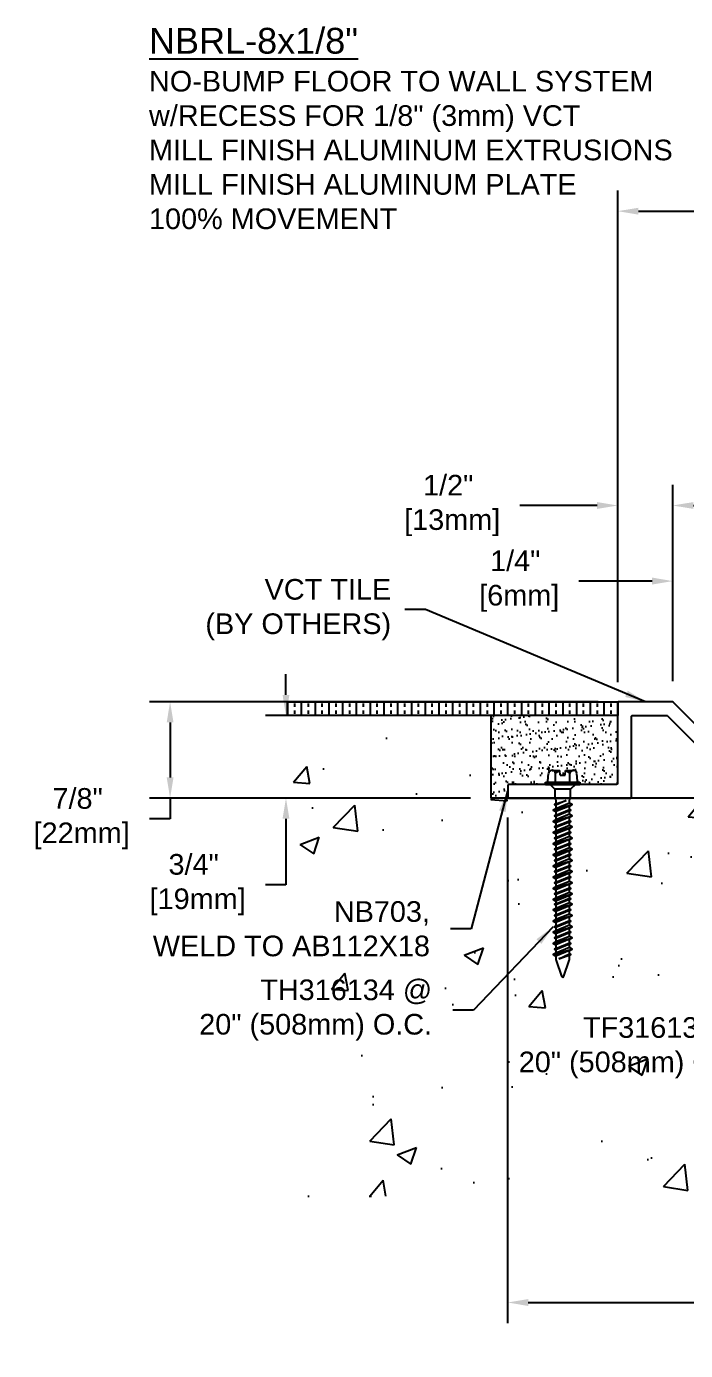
# Model space of a CAD drawing. Header units: inches. Extents: x -3.1 to 46.4, y -1.4 to 10.6.
# Drawn here: x -3.12 to 2.87, y -1.4 to 10.63 of the extents above; entities that cross this region are included whole.
import ezdxf

# ---------------------------------------------------------------- set-up
doc = ezdxf.new("R2010")
doc.units = ezdxf.units.IN
doc.header["$MEASUREMENT"] = 0
for name, color, linetype in [('Anchors', 4, 'Continuous'), ('Conditions', 1, 'Continuous'), ('Dimensions', 3, 'Continuous'), ('Metals', 7, 'Continuous'), ('Text', 2, 'Continuous')]:
    doc.layers.add(name, color=color, linetype=linetype)
doc.styles.add('ARIAL', font='arial.ttf')
doc.dimstyles.new('Arial', dxfattribs={"dimtxt": 0.1875, "dimasz": 0.1875, "dimexe": 0.1875, "dimexo": 0.1875, "dimgap": 0.1875, "dimtad": 0, "dimtih": 1, "dimtoh": 1, "dimdec": 4, "dimzin": 0, "dimdsep": 46, "dimlunit": 4, "dimtxsty": 'ARIAL', "dimcen": 0.1875, "dimadec": 0, "dimazin": 0, "dimtfac": 1, "dimtdec": 4, "dimtofl": 0, "dimtmove": 0, "dimatfit": 3, "dimfxl": 0, "dimfrac": 2, "dimtolj": 1, "dimtzin": 0, "dimarcsym": 0})

# ---------------------------------------------------------------- blocks, each defined once
blk = doc.blocks.new('*D11')
at = {"layer": 'Defpoints', "color": 0}
for p in [(2.754, 6.276), (2.254, 4.482), (2.754, 4.492)]:
    blk.add_point(p, dxfattribs=at)
at = {"layer": 'Dimensions', "color": 0, "lineweight": -2}
for p, q in [((2.254, 4.67), (2.254, 6.464)), ((2.754, 4.68), (2.754, 6.464)), ((2.067, 6.276), (1.366, 6.276)), ((2.942, 6.276), (3.129, 6.276))]:
    blk.add_line(p, q, dxfattribs=at)
at = {"layer": 'Dimensions', "color": 0}
for points in [[(2.067, 6.307), (2.067, 6.245), (2.254, 6.276)], [(2.942, 6.307), (2.942, 6.245), (2.754, 6.276)]]:
    blk.add_solid(points, dxfattribs=at)
at = {"layer": 'Dimensions', "color": 0, "insert": (0.714, 6.276), "char_height": 0.1875, "attachment_point": 5, "style": 'ARIAL'}
blk.add_mtext('\\A1;1/2"\\P [13mm]', dxfattribs=at)
blk = doc.blocks.new('*D14')
at = {"layer": 'Defpoints', "color": 0}
for p in [(15.854, 8.95), (2.254, 4.482), (15.854, 4.477)]:
    blk.add_point(p, dxfattribs=at)
at = {"layer": 'Dimensions', "color": 0, "lineweight": -2}
for p, q in [((2.254, 4.67), (2.254, 9.137)), ((15.854, 4.665), (15.854, 9.137)), ((2.442, 8.95), (8.329, 8.95)), ((15.666, 8.95), (9.779, 8.95))]:
    blk.add_line(p, q, dxfattribs=at)
at = {"layer": 'Dimensions', "color": 0}
for points in [[(2.442, 8.981), (2.442, 8.919), (2.254, 8.95)], [(15.666, 8.981), (15.666, 8.919), (15.854, 8.95)]]:
    blk.add_solid(points, dxfattribs=at)
at = {"layer": 'Dimensions', "color": 0, "insert": (9.054, 8.95), "char_height": 0.1875, "attachment_point": 5, "style": 'ARIAL'}
blk.add_mtext('\\A1;1\'-1 5/8"\\P [345mm]', dxfattribs=at)
blk = doc.blocks.new('TH316134')
for p, q in [((-0.097, 0.127), (-0.027, 0.127)), ((-0.023, 0.083), (-0.027, 0.127)), ((0.023, 0.083), (0.027, 0.127)), ((0.027, 0.127), (0.097, 0.127)), ((-0.157, 0.019), (0.157, 0.019)), ((-0.157, 0), (-0.157, 0.019)), ((-0.157, 0), (0.157, 0)), ((-0.135, 0.029), (-0.129, 0.1)), ((-0.115, 0), (-0.07, -0.045)), ((-0.065, 0.019), (-0.065, 0.1)), ((-0.023, 0.083), (0.023, 0.083)), ((0.064, 0.019), (0.064, 0.1)), ((0.115, 0), (0.07, -0.045)), ((0.135, 0.029), (0.129, 0.1)), ((0.157, 0.019), (0.157, 0)), ((-0.086, -0.234), (0.086, -0.184)), ((-0.074, -0.184), (0.032, -0.147)), ((-0.074, -0.285), (0.074, -0.234)), ((0.032, -0.147), (-0.062, -0.19)), ((-0.062, -0.177), (0.032, -0.147)), ((0.062, -0.171), (-0.062, -0.221)), ((0.062, -0.197), (-0.062, -0.247)), ((-0.062, -0.279), (0.062, -0.228)), ((0.062, -0.241), (-0.062, -0.291)), ((-0.086, -0.336), (0.086, -0.285)), ((-0.074, -0.387), (0.074, -0.336)), ((0.062, -0.272), (-0.062, -0.323)), ((0.062, -0.298), (-0.062, -0.349)), ((-0.062, -0.381), (0.062, -0.33)), ((0.062, -0.342), (-0.062, -0.393)), ((-0.086, -0.437), (0.086, -0.387)), ((-0.074, -0.488), (0.074, -0.437)), ((0.062, -0.374), (-0.062, -0.425)), ((0.062, -0.4), (-0.062, -0.45)), ((-0.062, -0.482), (0.062, -0.431)), ((0.062, -0.444), (-0.062, -0.494)), ((0.062, -0.475), (-0.062, -0.526)), ((-0.086, -0.539), (0.086, -0.488)), ((-0.086, -0.641), (0.086, -0.59)), ((-0.074, -0.59), (0.074, -0.539)), ((0.062, -0.501), (-0.062, -0.552)), ((-0.062, -0.584), (0.062, -0.533)), ((0.062, -0.545), (-0.062, -0.596)), ((0.062, -0.577), (-0.062, -0.628)), ((-0.086, -0.742), (0.086, -0.691)), ((-0.074, -0.691), (0.074, -0.641)), ((0.062, -0.603), (-0.062, -0.654)), ((-0.062, -0.685), (0.062, -0.634)), ((0.062, -0.647), (-0.062, -0.698)), ((0.062, -0.678), (-0.062, -0.729)), ((0.062, -0.704), (-0.062, -0.755)), ((-0.086, -0.844), (0.086, -0.793)), ((-0.074, -0.793), (0.074, -0.742)), ((-0.062, -0.787), (0.062, -0.736)), ((0.062, -0.748), (-0.062, -0.799)), ((0.062, -0.78), (-0.062, -0.831)), ((0.062, -0.806), (-0.062, -0.857)), ((-0.062, -0.888), (0.062, -0.838)), ((-0.086, -0.945), (0.086, -0.895)), ((-0.074, -0.895), (0.074, -0.844)), ((-0.074, -0.996), (0.074, -0.945)), ((0.062, -0.85), (-0.062, -0.901)), ((0.062, -0.882), (-0.062, -0.932)), ((0.062, -0.907), (-0.062, -0.958)), ((-0.062, -0.99), (0.062, -0.939)), ((0.062, -0.951), (-0.062, -1.002)), ((-0.086, -1.047), (0.086, -0.996)), ((-0.074, -1.09), (0.074, -1.039)), ((0.062, -0.983), (-0.062, -1.034)), ((0.062, -1.009), (-0.062, -1.06)), ((-0.062, -1.084), (0.062, -1.033)), ((0.062, -1.045), (-0.062, -1.096)), ((0.062, -1.077), (-0.062, -1.128)), ((-0.086, -1.141), (0.086, -1.09)), ((-0.086, -1.242), (0.086, -1.191)), ((-0.074, -1.191), (0.074, -1.141)), ((0.062, -1.103), (-0.062, -1.154)), ((-0.062, -1.185), (0.062, -1.134)), ((0.062, -1.147), (-0.062, -1.198)), ((0.062, -1.178), (-0.062, -1.229)), ((-0.086, -1.344), (0.086, -1.293)), ((-0.074, -1.293), (0.074, -1.242)), ((0.062, -1.204), (-0.062, -1.255)), ((-0.062, -1.287), (0.062, -1.236)), ((0.062, -1.248), (-0.062, -1.299)), ((0.062, -1.28), (-0.062, -1.331)), ((0.062, -1.306), (-0.062, -1.357)), ((-0.086, -1.445), (0.086, -1.395)), ((-0.074, -1.395), (0.074, -1.344)), ((-0.062, -1.388), (0.062, -1.338)), ((0.062, -1.35), (-0.062, -1.401)), ((0.062, -1.382), (-0.062, -1.432)), ((0.062, -1.407), (-0.062, -1.458)), ((-0.062, -1.49), (0.062, -1.439)), ((-0.086, -1.547), (0.086, -1.496)), ((-0.074, -1.496), (0.074, -1.445)), ((0.062, -1.451), (-0.062, -1.502)), ((0.062, -1.483), (-0.062, -1.534)), ((0.062, -1.509), (-0.062, -1.56)), ((-0.034, -1.584), (0.062, -1.541)), ((-0.034, -1.584), (0.074, -1.547)), ((0.062, -1.553), (-0.034, -1.584))]:
    blk.add_line(p, q)
blk.add_lwpolyline([(0.07, -0.045), (-0.07, -0.045), (-0.07, -0.112, 0.052126), (-0.069, -0.122), (-0.063, -0.148, -0.052126), (-0.062, -0.157), (-0.062, -0.177), (-0.074, -0.184), (-0.062, -0.19), (-0.062, -0.221), (-0.086, -0.234), (-0.062, -0.247), (-0.062, -0.279), (-0.074, -0.285), (-0.062, -0.291), (-0.062, -0.323), (-0.086, -0.336), (-0.062, -0.349), (-0.062, -0.381), (-0.074, -0.387), (-0.062, -0.393), (-0.062, -0.425), (-0.086, -0.437), (-0.062, -0.45), (-0.062, -0.482), (-0.074, -0.488), (-0.062, -0.494), (-0.062, -0.526), (-0.086, -0.539), (-0.062, -0.552), (-0.062, -0.584), (-0.074, -0.59), (-0.062, -0.596), (-0.062, -0.628), (-0.086, -0.641), (-0.062, -0.654), (-0.062, -0.685), (-0.074, -0.691), (-0.062, -0.698), (-0.062, -0.729), (-0.086, -0.742), (-0.062, -0.755), (-0.062, -0.787), (-0.074, -0.793), (-0.062, -0.799), (-0.062, -0.831), (-0.086, -0.844), (-0.062, -0.857), (-0.062, -0.888), (-0.074, -0.895), (-0.062, -0.901), (-0.062, -0.932), (-0.086, -0.945), (-0.062, -0.958), (-0.062, -0.99), (-0.074, -0.996), (-0.062, -1.002), (-0.062, -1.034), (-0.086, -1.047), (-0.062, -1.06), (-0.062, -1.084), (-0.074, -1.09), (-0.062, -1.096), (-0.062, -1.128), (-0.086, -1.141), (-0.062, -1.154), (-0.062, -1.185), (-0.074, -1.191), (-0.062, -1.198), (-0.062, -1.229), (-0.086, -1.242), (-0.062, -1.255), (-0.062, -1.287), (-0.074, -1.293), (-0.062, -1.299), (-0.062, -1.331), (-0.086, -1.344), (-0.062, -1.357), (-0.062, -1.388), (-0.074, -1.395), (-0.062, -1.401), (-0.062, -1.432), (-0.086, -1.445), (-0.062, -1.458), (-0.062, -1.49), (-0.074, -1.496), (-0.062, -1.502), (-0.062, -1.534), (-0.086, -1.547), (-0.062, -1.56), (-0.062, -1.586, 0.084437), (-0.06, -1.601), (-0.01, -1.744, 0.648167), (0.01, -1.744), (0.06, -1.601, 0.084437), (0.062, -1.586), (0.062, -1.553), (0.074, -1.547), (0.062, -1.541), (0.062, -1.509), (0.086, -1.496), (0.062, -1.483), (0.062, -1.451), (0.074, -1.445), (0.062, -1.439), (0.062, -1.407), (0.086, -1.395), (0.062, -1.382), (0.062, -1.35), (0.074, -1.344), (0.062, -1.338), (0.062, -1.306), (0.086, -1.293), (0.062, -1.28), (0.062, -1.248), (0.074, -1.242), (0.062, -1.236), (0.062, -1.204), (0.086, -1.191), (0.062, -1.178), (0.062, -1.147), (0.074, -1.141), (0.062, -1.134), (0.062, -1.103), (0.086, -1.09), (0.062, -1.077), (0.062, -1.045), (0.074, -1.039), (0.062, -1.033), (0.062, -1.009), (0.086, -0.996), (0.062, -0.983), (0.062, -0.951), (0.074, -0.945), (0.062, -0.939), (0.062, -0.907), (0.086, -0.895), (0.062, -0.882), (0.062, -0.85), (0.074, -0.844), (0.062, -0.838), (0.062, -0.806), (0.086, -0.793), (0.062, -0.78), (0.062, -0.748), (0.074, -0.742), (0.062, -0.736), (0.062, -0.704), (0.086, -0.691), (0.062, -0.678), (0.062, -0.647), (0.074, -0.641), (0.062, -0.634), (0.062, -0.603), (0.086, -0.59), (0.062, -0.577), (0.062, -0.545), (0.074, -0.539), (0.062, -0.533), (0.062, -0.501), (0.086, -0.488), (0.062, -0.475), (0.062, -0.444), (0.074, -0.437), (0.062, -0.431), (0.062, -0.4), (0.086, -0.387), (0.062, -0.374), (0.062, -0.342), (0.074, -0.336), (0.062, -0.33), (0.062, -0.298), (0.086, -0.285), (0.062, -0.272), (0.062, -0.241), (0.074, -0.234), (0.062, -0.228), (0.062, -0.197), (0.086, -0.184), (0.062, -0.171), (0.062, -0.157, -0.052126), (0.063, -0.148), (0.069, -0.122, 0.052126), (0.07, -0.112)], format="xyb", close=True)
for centre, radius, start, end in [((-0.097, 0.095), 0.0327, 9.285, 170.715), ((0, 0.038), 0.0896, 107.4215, 136.0407), ((0, 0.038), 0.0896, 43.9593, 72.5785), ((0.097, 0.095), 0.0327, 9.285, 170.715), ((-0.146, 0.03), 0.0112, 270, 355), ((0.146, 0.03), 0.0112, 185, 270)]:
    blk.add_arc(centre, radius, start, end)
blk = doc.blocks.new('NB703')
at = {"linetype": 'Continuous', "flags": 128}
blk.add_lwpolyline([(-0.552, 0), (0.553, 0, 0.414214), (0.563, 0.01), (0.563, 0.74, -0.414214), (0.573, 0.75), (0.882, 0.75, -0.198912), (0.889, 0.747), (1.555, 0.08, -0.065543), (1.557, 0.078), (1.599, 0.005, 0.267949), (1.608, 0), (2.686, 0, 0.198912), (2.693, 0.003), (2.78, 0.09), (2.78, 0.115, 0.414214), (2.77, 0.125), (1.68, 0.125, -0.267949), (1.671, 0.13), (1.657, 0.155, 0.065543), (1.655, 0.157), (0.94, 0.872, 0.198912), (0.933, 0.875), (0.447, 0.875, 0.414214), (0.437, 0.865), (0.437, 0.135, -0.414214), (0.428, 0.125), (-0.552, 0.125, 0.414214), (-0.562, 0.115), (-0.562, 0.01, 0.414214)], format="xyb", close=True, dxfattribs=at)
blk = doc.blocks.new('*D15')
at = {"layer": 'Defpoints', "color": 0}
for p in [(3, 5.589), (2.754, 4.492), (3, 4.477)]:
    blk.add_point(p, dxfattribs=at)
at = {"layer": 'Dimensions', "color": 0, "lineweight": -2}
for p, q in [((2.754, 4.68), (2.754, 5.777)), ((3, 4.665), (3, 5.777)), ((2.567, 5.589), (1.902, 5.589)), ((3.188, 5.589), (3.375, 5.589))]:
    blk.add_line(p, q, dxfattribs=at)
at = {"layer": 'Dimensions', "color": 0}
for points in [[(2.567, 5.621), (2.567, 5.558), (2.754, 5.589)], [(3.188, 5.621), (3.188, 5.558), (3, 5.589)]]:
    blk.add_solid(points, dxfattribs=at)
at = {"layer": 'Dimensions', "color": 0, "insert": (1.323, 5.589), "char_height": 0.1875, "attachment_point": 5, "style": 'ARIAL'}
blk.add_mtext('\\A1;1/4"\\P [6mm]', dxfattribs=at)
blk = doc.blocks.new('*D16')
at = {"layer": 'Defpoints', "color": 0}
for p in [(1.254, 3.627), (7.854, 0), (7.854, -0.965)]:
    blk.add_point(p, dxfattribs=at)
at = {"layer": 'Dimensions', "color": 0, "lineweight": -2}
for p, q in [((1.254, 3.44), (1.254, -1.153)), ((7.854, -0.188), (7.854, -1.153)), ((1.442, -0.965), (3.829, -0.965)), ((7.666, -0.965), (5.279, -0.965))]:
    blk.add_line(p, q, dxfattribs=at)
at = {"layer": 'Dimensions', "color": 0}
for points in [[(1.442, -0.934), (1.442, -0.997), (1.254, -0.965)], [(7.666, -0.934), (7.666, -0.997), (7.854, -0.965)]]:
    blk.add_solid(points, dxfattribs=at)
at = {"layer": 'Dimensions', "color": 0, "insert": (4.554, -0.965), "char_height": 0.1875, "attachment_point": 5, "style": 'ARIAL'}
blk.add_mtext('\\A1;6 5/8"\\P [168mm]', dxfattribs=at)
blk = doc.blocks.new('*D28')
at = {"layer": 'Defpoints', "color": 0}
for p in [(-1.813, 4.492), (2.264, 4.492), (1.104, 3.617)]:
    blk.add_point(p, dxfattribs=at)
at = {"layer": 'Dimensions', "color": 0, "lineweight": -2}
for p, q in [((2.077, 4.492), (-2.001, 4.492)), ((-1.813, 4.305), (-1.813, 3.805)), ((0.917, 3.617), (-2.001, 3.617)), ((-1.813, 3.617), (-1.813, 3.43)), ((-1.813, 3.43), (-2.001, 3.43))]:
    blk.add_line(p, q, dxfattribs=at)
at = {"layer": 'Dimensions', "color": 0}
for points in [[(-1.844, 4.305), (-1.782, 4.305), (-1.813, 4.492)], [(-1.844, 3.805), (-1.782, 3.805), (-1.813, 3.617)]]:
    blk.add_solid(points, dxfattribs=at)
at = {"layer": 'Dimensions', "color": 0, "insert": (-2.653, 3.43), "char_height": 0.1875, "attachment_point": 5, "style": 'ARIAL'}
blk.add_mtext('\\A1;7/8"\\P [22mm]', dxfattribs=at)
blk = doc.blocks.new('*D29')
at = {"layer": 'Defpoints', "color": 0}
for p in [(1.104, 4.367), (-0.76, 3.617), (1.104, 3.617)]:
    blk.add_point(p, dxfattribs=at)
at = {"layer": 'Dimensions', "color": 0, "lineweight": -2}
for p, q in [((-0.76, 4.555), (-0.76, 4.742)), ((0.917, 4.367), (-0.947, 4.367)), ((0.917, 3.617), (-0.947, 3.617)), ((-0.76, 3.43), (-0.76, 2.831)), ((-0.76, 2.831), (-0.947, 2.831))]:
    blk.add_line(p, q, dxfattribs=at)
at = {"layer": 'Dimensions', "color": 0}
for points in [[(-0.791, 4.555), (-0.729, 4.555), (-0.76, 4.367)], [(-0.791, 3.43), (-0.729, 3.43), (-0.76, 3.617)]]:
    blk.add_solid(points, dxfattribs=at)
at = {"layer": 'Dimensions', "color": 0, "insert": (-1.599, 2.831), "char_height": 0.1875, "attachment_point": 5, "style": 'ARIAL'}
blk.add_mtext('\\A1;3/4"\\P [19mm]', dxfattribs=at)
blk = doc.blocks.new('*U31')
for p, q in [((-3, 0), (-3, 0.125)), ((-3, 0.125), (0, 0.125)), ((-3, 0.125), (-3, 0)), ((-3, 0.125), (-3, 0)), ((-2.875, 0.125), (-2.875, 0)), ((-2.75, 0.125), (-2.75, 0)), ((-2.625, 0.125), (-2.625, 0)), ((-2.5, 0.125), (-2.5, 0)), ((-2.375, 0.125), (-2.375, 0)), ((-2.25, 0.125), (-2.25, 0)), ((-2.125, 0.125), (-2.125, 0)), ((-2, 0.125), (-2, 0)), ((-1.875, 0.125), (-1.875, 0)), ((-1.75, 0.125), (-1.75, 0)), ((-1.625, 0.125), (-1.625, 0)), ((-1.5, 0.125), (-1.5, 0)), ((-1.375, 0.125), (-1.375, 0)), ((-1.25, 0.125), (-1.25, 0)), ((-1.125, 0.125), (-1.125, 0)), ((-1, 0.125), (-1, 0)), ((-0.875, 0.125), (-0.875, 0)), ((-0.75, 0.125), (-0.75, 0)), ((-0.625, 0.125), (-0.625, 0)), ((-0.5, 0.125), (-0.5, 0)), ((-0.375, 0.125), (-0.375, 0)), ((-0.25, 0.125), (-0.25, 0)), ((-0.125, 0.125), (-0.125, 0)), ((0, 0.125), (0, 0)), ((0, 0.125), (0, 0)), ((0, 0), (-3, 0)), ((-2.9375, 0.109375), (-2.9375, 0.078125)), ((-2.9375, 0.046875), (-2.9375, 0.015625)), ((-2.8125, 0.109375), (-2.8125, 0.078125)), ((-2.8125, 0.046875), (-2.8125, 0.015625)), ((-2.6875, 0.109375), (-2.6875, 0.078125)), ((-2.6875, 0.046875), (-2.6875, 0.015625)), ((-2.5625, 0.109375), (-2.5625, 0.078125)), ((-2.5625, 0.046875), (-2.5625, 0.015625)), ((-2.4375, 0.109375), (-2.4375, 0.078125)), ((-2.4375, 0.046875), (-2.4375, 0.015625)), ((-2.3125, 0.109375), (-2.3125, 0.078125)), ((-2.3125, 0.046875), (-2.3125, 0.015625)), ((-2.1875, 0.109375), (-2.1875, 0.078125)), ((-2.1875, 0.046875), (-2.1875, 0.015625)), ((-2.0625, 0.109375), (-2.0625, 0.078125)), ((-2.0625, 0.046875), (-2.0625, 0.015625)), ((-1.9375, 0.109375), (-1.9375, 0.078125)), ((-1.9375, 0.046875), (-1.9375, 0.015625)), ((-1.8125, 0.109375), (-1.8125, 0.078125)), ((-1.8125, 0.046875), (-1.8125, 0.015625)), ((-1.6875, 0.109375), (-1.6875, 0.078125)), ((-1.6875, 0.046875), (-1.6875, 0.015625)), ((-1.5625, 0.109375), (-1.5625, 0.078125)), ((-1.5625, 0.046875), (-1.5625, 0.015625)), ((-1.4375, 0.109375), (-1.4375, 0.078125)), ((-1.4375, 0.046875), (-1.4375, 0.015625)), ((-1.3125, 0.109375), (-1.3125, 0.078125)), ((-1.3125, 0.046875), (-1.3125, 0.015625)), ((-1.1875, 0.109375), (-1.1875, 0.078125)), ((-1.1875, 0.046875), (-1.1875, 0.015625)), ((-1.0625, 0.109375), (-1.0625, 0.078125)), ((-1.0625, 0.046875), (-1.0625, 0.015625)), ((-0.9375, 0.109375), (-0.9375, 0.078125)), ((-0.9375, 0.046875), (-0.9375, 0.015625)), ((-0.8125, 0.109375), (-0.8125, 0.078125)), ((-0.8125, 0.046875), (-0.8125, 0.015625)), ((-0.6875, 0.109375), (-0.6875, 0.078125)), ((-0.6875, 0.046875), (-0.6875, 0.015625)), ((-0.5625, 0.109375), (-0.5625, 0.078125)), ((-0.5625, 0.046875), (-0.5625, 0.015625)), ((-0.4375, 0.109375), (-0.4375, 0.078125)), ((-0.4375, 0.046875), (-0.4375, 0.015625)), ((-0.3125, 0.109375), (-0.3125, 0.078125)), ((-0.3125, 0.046875), (-0.3125, 0.015625)), ((-0.1875, 0.109375), (-0.1875, 0.078125)), ((-0.1875, 0.046875), (-0.1875, 0.015625)), ((-0.0625, 0.109375), (-0.0625, 0.078125)), ((-0.0625, 0.046875), (-0.0625, 0.015625))]:
    blk.add_line(p, q)

msp = doc.modelspace()

# ---------------------------------------------------------------- hatches: boundary and pattern name
at = {"layer": 'Conditions'}
h = msp.add_hatch(dxfattribs=at)
h.set_pattern_fill('AR-CONC', color=256, scale=0.25, style=0)
h.paths.add_polyline_path([(7.85386, 3.60733, 0.41421356), (7.84387, 3.61733), (7.10223, 3.61733), (7.08708, 3.60133), (7.08708, 3.52937), (7.08059, 3.49865, 0.121579), (7.08134, 3.47638), (7.07958, 3.47566), (7.10358, 3.46273), (7.07958, 3.44981), (7.07958, 3.41812), (7.09103, 3.41195), (7.07958, 3.40579), (7.07958, 3.3741), (7.10358, 3.36117), (7.07958, 3.34825), (7.07958, 3.31655), (7.09103, 3.31039), (7.07958, 3.30423), (7.07958, 3.27253), (7.10358, 3.25961), (7.07958, 3.24669), (7.07958, 3.21499), (7.09103, 3.20883), (7.07958, 3.20267), (7.07958, 3.17097), (7.10358, 3.15805), (7.07958, 3.14512), (7.07958, 3.11343), (7.09103, 3.10727), (7.07958, 3.1011), (7.07958, 3.06941), (7.10358, 3.05648), (7.07958, 3.04356), (7.07958, 3.01187), (7.09103, 3.0057), (7.07958, 2.99954), (7.07958, 2.96785), (7.10358, 2.95492), (7.07958, 2.942), (7.07958, 2.9103), (7.09103, 2.90414), (7.07958, 2.89798), (7.07958, 2.86628), (7.10358, 2.85336), (7.07958, 2.84044), (7.07958, 2.80874), (7.09103, 2.80258), (7.07958, 2.79642), (7.07958, 2.76472), (7.10358, 2.7518), (7.07958, 2.73887), (7.07958, 2.70718), (7.09103, 2.70102), (7.07958, 2.69485), (7.07958, 2.66316), (7.10358, 2.65023), (7.07958, 2.63731), (7.07958, 2.5993), (7.09103, 2.59314), (7.07958, 2.58697), (7.07958, 2.55528), (7.10358, 2.54235), (7.07958, 2.52943), (7.07958, 2.48917), (7.09103, 2.48301), (7.07958, 2.47684), (7.07958, 2.44515), (7.10358, 2.43223), (7.07958, 2.4193), (7.07958, 2.38354), (7.09103, 2.37738), (7.07958, 2.37121), (7.07958, 2.33952), (7.10358, 2.32659), (7.07958, 2.31367), (7.07958, 2.28128), (7.09103, 2.27511), (7.07958, 2.26895), (7.07958, 2.23726), (7.10358, 2.22433), (7.07958, 2.21141), (7.07958, 2.17902), (7.09103, 2.17285), (7.07958, 2.16669), (7.07958, 2.135), (7.10358, 2.12207), (7.07958, 2.10915), (7.07958, 2.07745), (7.09103, 2.07129), (7.07958, 2.06513), (7.07958, 2.06161, -0.08443704), (7.07697, 2.04624), (7.02756, 1.90519, -0.70927499), (7.00769, 1.90352), (6.95365, 2.05778), (6.95509, 2.05837), (6.93108, 2.07129), (6.95519, 2.08427), (6.95519, 2.11586), (6.94364, 2.12207), (6.95519, 2.12829), (6.95518, 2.16058), (6.93108, 2.17355), (6.95518, 2.18653), (6.95518, 2.21812), (6.94364, 2.22433), (6.95518, 2.23054), (6.95518, 2.26284), (6.93108, 2.27581), (6.95517, 2.28879), (6.95517, 2.32039), (6.94364, 2.32659), (6.95517, 2.3328), (6.95517, 2.36848), (6.93108, 2.38145), (6.95517, 2.39441), (6.95516, 2.42603), (6.94364, 2.43223), (6.95516, 2.43843), (6.95516, 2.47861), (6.93108, 2.49157), (6.95516, 2.50454), (6.95516, 2.53616), (6.94364, 2.54235), (6.95515, 2.54855), (6.95515, 2.5865), (6.93108, 2.59945), (6.95515, 2.61241), (6.95515, 2.64404), (6.94364, 2.65023), (6.95515, 2.65643), (6.95514, 2.68806), (6.93108, 2.70102), (6.95514, 2.71397), (6.95514, 2.74561), (6.94364, 2.7518), (6.95514, 2.75799), (6.95514, 2.78963), (6.93108, 2.80258), (6.95513, 2.81553), (6.95513, 2.84718), (6.94364, 2.85336), (6.95513, 2.85954), (6.95513, 2.8912), (6.93108, 2.90414), (6.95513, 2.91709), (6.95512, 2.94874), (6.94364, 2.95492), (6.95512, 2.9611), (6.95512, 2.99276), (6.93108, 3.0057), (6.95512, 3.01865), (6.95512, 3.05031), (6.94364, 3.05648), (6.95511, 3.06266), (6.95511, 3.09433), (6.93108, 3.10727), (6.95511, 3.1202), (6.95511, 3.15188), (6.94364, 3.15805), (6.95511, 3.16422), (6.9551, 3.1959), (6.93108, 3.20883), (6.9551, 3.22176), (6.9551, 3.25344), (6.94364, 3.25961), (6.9551, 3.26578), (6.9551, 3.29746), (6.93108, 3.31039), (6.95509, 3.32332), (6.95509, 3.35501), (6.94364, 3.36117), (6.95509, 3.36734), (6.95509, 3.39903), (6.93108, 3.41195), (6.95509, 3.42488), (6.95508, 3.45657), (6.94364, 3.46273), (6.95508, 3.4689), (6.95508, 3.48904, 0.05208779), (6.95408, 3.49865), (6.94758, 3.52937), (6.94758, 3.60133), (6.93244, 3.61733), (4.1266, 3.61733), (4.11145, 3.60133), (4.11145, 3.52937), (4.10496, 3.49865, 0.121579), (4.10571, 3.47638), (4.10395, 3.47566), (4.12795, 3.46273), (4.10395, 3.44981), (4.10395, 3.41812), (4.1154, 3.41195), (4.10395, 3.40579), (4.10395, 3.3741), (4.12795, 3.36117), (4.10395, 3.34825), (4.10395, 3.31655), (4.1154, 3.31039), (4.10395, 3.30423), (4.10395, 3.27253), (4.12795, 3.25961), (4.10395, 3.24669), (4.10395, 3.21499), (4.1154, 3.20883), (4.10395, 3.20267), (4.10395, 3.17097), (4.12795, 3.15805), (4.10395, 3.14512), (4.10395, 3.11343), (4.1154, 3.10727), (4.10395, 3.1011), (4.10395, 3.06941), (4.12795, 3.05648), (4.10395, 3.04356), (4.10395, 3.01187), (4.1154, 3.0057), (4.10395, 2.99954), (4.10395, 2.96785), (4.12795, 2.95492), (4.10395, 2.942), (4.10395, 2.9103), (4.1154, 2.90414), (4.10395, 2.89798), (4.10395, 2.86628), (4.12795, 2.85336), (4.10395, 2.84044), (4.10395, 2.80874), (4.1154, 2.80258), (4.10395, 2.79642), (4.10395, 2.76472), (4.12795, 2.7518), (4.10395, 2.73887), (4.10395, 2.70718), (4.1154, 2.70102), (4.10395, 2.69485), (4.10395, 2.66316), (4.12795, 2.65023), (4.10395, 2.63731), (4.10395, 2.5993), (4.1154, 2.59314), (4.10395, 2.58697), (4.10395, 2.55528), (4.12795, 2.54235), (4.10395, 2.52943), (4.10395, 2.48917), (4.1154, 2.48301), (4.10395, 2.47684), (4.10395, 2.44515), (4.12795, 2.43223), (4.10395, 2.4193), (4.10395, 2.38354), (4.1154, 2.37738), (4.10395, 2.37121), (4.10395, 2.33952), (4.12795, 2.32659), (4.10395, 2.31367), (4.10395, 2.28128), (4.1154, 2.27511), (4.10395, 2.26895), (4.10395, 2.23726), (4.12795, 2.22433), (4.10395, 2.21141), (4.10395, 2.17902), (4.1154, 2.17285), (4.10395, 2.16669), (4.10395, 2.135), (4.12795, 2.12207), (4.10395, 2.10915), (4.10395, 2.07745), (4.1154, 2.07129), (4.10395, 2.06513), (4.10395, 2.06161, -0.08443704), (4.10134, 2.04624), (4.05193, 1.90519, -0.70927499), (4.03206, 1.90352), (3.97803, 2.05778), (3.97946, 2.05837), (3.95545, 2.07129), (3.97956, 2.08427), (3.97956, 2.11586), (3.96801, 2.12207), (3.97956, 2.12829), (3.97956, 2.16058), (3.95545, 2.17355), (3.97956, 2.18653), (3.97955, 2.21812), (3.96801, 2.22433), (3.97955, 2.23054), (3.97955, 2.26284), (3.95545, 2.27581), (3.97955, 2.28879), (3.97954, 2.32039), (3.96801, 2.32659), (3.97954, 2.3328), (3.97954, 2.36848), (3.95545, 2.38145), (3.97954, 2.39441), (3.97954, 2.42603), (3.96801, 2.43223), (3.97954, 2.43843), (3.97953, 2.47861), (3.95545, 2.49157), (3.97953, 2.50454), (3.97953, 2.53616), (3.96801, 2.54235), (3.97953, 2.54855), (3.97952, 2.5865), (3.95545, 2.59945), (3.97952, 2.61241), (3.97952, 2.64404), (3.96801, 2.65023), (3.97952, 2.65643), (3.97952, 2.68806), (3.95545, 2.70102), (3.97951, 2.71397), (3.97951, 2.74561), (3.96801, 2.7518), (3.97951, 2.75799), (3.97951, 2.78963), (3.95545, 2.80258), (3.97951, 2.81553), (3.9795, 2.84718), (3.96801, 2.85336), (3.9795, 2.85954), (3.9795, 2.8912), (3.95545, 2.90414), (3.9795, 2.91709), (3.9795, 2.94874), (3.96801, 2.95492), (3.9795, 2.9611), (3.97949, 2.99276), (3.95545, 3.0057), (3.97949, 3.01865), (3.97949, 3.05031), (3.96801, 3.05648), (3.97949, 3.06266), (3.97948, 3.09433), (3.95545, 3.10727), (3.97948, 3.1202), (3.97948, 3.15188), (3.96801, 3.15805), (3.97948, 3.16422), (3.97948, 3.1959), (3.95545, 3.20883), (3.97948, 3.22176), (3.97947, 3.25344), (3.96801, 3.25961), (3.97947, 3.26578), (3.97947, 3.29746), (3.95545, 3.31039), (3.97947, 3.32332), (3.97946, 3.35501), (3.96801, 3.36117), (3.97946, 3.36734), (3.97946, 3.39903), (3.95545, 3.41195), (3.97946, 3.42488), (3.97946, 3.45657), (3.96801, 3.46273), (3.97946, 3.4689), (3.97945, 3.48904, 0.05208779), (3.97845, 3.49865), (3.97195, 3.52937), (3.97195, 3.60133), (3.95681, 3.61733), (1.82222, 3.61733), (1.81743, 3.59465, 0.12157914), (1.81818, 3.57238), (1.81642, 3.57166), (1.84042, 3.55873), (1.81642, 3.54581), (1.81642, 3.51412), (1.82787, 3.50795), (1.81642, 3.50179), (1.81642, 3.4701), (1.84042, 3.45717), (1.81642, 3.44425), (1.81642, 3.41255), (1.82787, 3.40639), (1.81642, 3.40023), (1.81642, 3.36853), (1.84042, 3.35561), (1.81642, 3.34269), (1.81642, 3.31099), (1.82787, 3.30483), (1.81642, 3.29867), (1.81642, 3.26697), (1.84042, 3.25405), (1.81642, 3.24112), (1.81642, 3.20943), (1.82787, 3.20327), (1.81642, 3.1971), (1.81642, 3.16541), (1.84042, 3.15248), (1.81642, 3.13956), (1.81642, 3.10787), (1.82787, 3.1017), (1.81642, 3.09554), (1.81642, 3.06385), (1.84042, 3.05092), (1.81642, 3.038), (1.81642, 3.0063), (1.82787, 3.00014), (1.81642, 2.99398), (1.81642, 2.96228), (1.84042, 2.94936), (1.81642, 2.93644), (1.81642, 2.90474), (1.82787, 2.89858), (1.81642, 2.89242), (1.81642, 2.86072), (1.84042, 2.8478), (1.81642, 2.83487), (1.81642, 2.80318), (1.82787, 2.79702), (1.81642, 2.79085), (1.81642, 2.75916), (1.84042, 2.74623), (1.81642, 2.73331), (1.81642, 2.70943), (1.82787, 2.70327), (1.81642, 2.6971), (1.81642, 2.66541), (1.84042, 2.65248), (1.81642, 2.63956), (1.81642, 2.60787), (1.82787, 2.6017), (1.81642, 2.59554), (1.81642, 2.56385), (1.84042, 2.55092), (1.81642, 2.538), (1.81642, 2.5063), (1.82787, 2.50014), (1.81642, 2.49398), (1.81642, 2.46228), (1.84042, 2.44936), (1.81642, 2.43644), (1.81642, 2.40474), (1.82787, 2.39858), (1.81642, 2.39242), (1.81642, 2.36072), (1.84042, 2.3478), (1.81642, 2.33487), (1.81642, 2.30318), (1.82787, 2.29702), (1.81642, 2.29085), (1.81642, 2.25916), (1.84042, 2.24623), (1.81642, 2.23331), (1.81642, 2.20162), (1.82787, 2.19545), (1.81642, 2.18929), (1.81642, 2.15667, -0.08443704), (1.81381, 2.14129), (1.7644, 2.00024, -0.70927499), (1.74453, 1.99858), (1.69454, 2.14129, -0.08443704), (1.69192, 2.15667), (1.69192, 2.18253), (1.66792, 2.19545), (1.69192, 2.20838), (1.69192, 2.24007), (1.68048, 2.24623), (1.69192, 2.2524), (1.69192, 2.28409), (1.66792, 2.29702), (1.69192, 2.30994), (1.69192, 2.34163), (1.68048, 2.3478), (1.69192, 2.35396), (1.69192, 2.38565), (1.66792, 2.39858), (1.69192, 2.4115), (1.69192, 2.4432), (1.68048, 2.44936), (1.69192, 2.45552), (1.69192, 2.48722), (1.66792, 2.50014), (1.69192, 2.51307), (1.69192, 2.54476), (1.68048, 2.55092), (1.69192, 2.55709), (1.69192, 2.58878), (1.66792, 2.6017), (1.69192, 2.61463), (1.69192, 2.64632), (1.68048, 2.65248), (1.69192, 2.65865), (1.69192, 2.68253), (1.66792, 2.69545), (1.69192, 2.70838), (1.69192, 2.74007), (1.68048, 2.74623), (1.69192, 2.7524), (1.69192, 2.78409), (1.66792, 2.79702), (1.69192, 2.80994), (1.69192, 2.84163), (1.68048, 2.8478), (1.69192, 2.85396), (1.69192, 2.88565), (1.66792, 2.89858), (1.69192, 2.9115), (1.69192, 2.9432), (1.68048, 2.94936), (1.69192, 2.95552), (1.69192, 2.98722), (1.66792, 3.00014), (1.69192, 3.01307), (1.69192, 3.04476), (1.68048, 3.05092), (1.69192, 3.05709), (1.69192, 3.08878), (1.66792, 3.1017), (1.69192, 3.11463), (1.69192, 3.14632), (1.68048, 3.15248), (1.69192, 3.15865), (1.69192, 3.19034), (1.66792, 3.20327), (1.69192, 3.21619), (1.69192, 3.24788), (1.68048, 3.25405), (1.69192, 3.26021), (1.69192, 3.2919), (1.66792, 3.30483), (1.69192, 3.31775), (1.69192, 3.34945), (1.68048, 3.35561), (1.69192, 3.36177), (1.69192, 3.39347), (1.66792, 3.40639), (1.69192, 3.41932), (1.69192, 3.45101), (1.68048, 3.45717), (1.69192, 3.46334), (1.69192, 3.49503), (1.66792, 3.50795), (1.69192, 3.52088), (1.69192, 3.55257), (1.68048, 3.55873), (1.69192, 3.5649), (1.69192, 3.58503, 0.05212645), (1.69092, 3.59465), (1.68612, 3.61733), (1.10417, 3.61733), (1.10417, 4.36733), (-0.74583, 4.36733), (-0.74583, 0), (7.85386, 0)])
h.paths.add_polyline_path([(-0.59466, 3.06645), (0.44516, 3.06645), (0.44516, 3.76731), (-0.59466, 3.76731)], flags=24)
h.paths.add_polyline_path([(5.38965, 2.62824), (6.7363, 2.62824), (6.7363, 3.01462), (5.38965, 3.01462)], flags=24)
h.paths.add_polyline_path([(-1.57262, 1.36272), (0.63734, 1.36272), (0.63734, 2.06493), (-1.57262, 2.06493)], flags=9)
h.paths.add_polyline_path([(1.33063, 1.02058), (3.5406, 1.02058), (3.5406, 1.72279), (1.33063, 1.72279)], flags=24)
h.paths.add_polyline_path([(-2.0057, 2.07821), (0.61841, 2.07821), (0.61841, 2.77914), (-2.0057, 2.77914)], flags=9)
h = msp.add_hatch(dxfattribs=at)
h.set_pattern_fill('AR-SAND', color=256, scale=0.0625, style=0)
h.set_pattern_definition([(37.5, (-0.91177, 28.971), (-0.0039371, 0.1204265), [0, -0.095, 0, -0.10625, 0, -0.1015625]), (7.5, (-0.91177, 28.971), (0.110611, 0.1763841), [0, -0.05125, 0, -0.085625, 0, -0.0328125]), (327.5, (-0.98865, 28.971), (0.19463387, 0.0003537), [0, -0.03125, 0, -0.1125, 0, -0.146875]), (317.5, (-0.98865, 28.971), (0.1878829, 0.0548547), [0, -0.015625, 0, -0.07375, 0, -0.084375])])
edge = h.paths.add_edge_path()
edge.add_line((1.75689, 4.36733), (1.25961, 4.36733))
edge.add_line((1.25961, 4.36733), (1.10417, 4.36733))
edge.add_line((1.10417, 4.36733), (1.10417, 3.61733))
edge.add_line((1.10417, 3.61733), (1.26417, 3.61733))
edge.add_arc((1.26417, 3.62733), 0.01, 180, 270, ccw=False)
edge.add_line((1.25417, 3.62733), (1.25417, 3.73233))
edge.add_arc((1.26417, 3.73233), 0.01, 90, 180, ccw=False)
edge.add_line((1.26417, 3.74233), (1.59742, 3.74233))
edge.add_line((1.59742, 3.74233), (1.59742, 3.76108))
edge.add_line((1.59742, 3.76108), (1.60775, 3.76108))
edge.add_arc((1.60775, 3.77233), 0.01125, 270, 355)
edge.add_line((1.61895, 3.77135), (1.62475, 3.83756))
edge.add_arc((1.65742, 3.83715), 0.03268, 90, 179.284968, ccw=False)
edge.add_line((1.65742, 3.86983), (1.72698, 3.86983))
edge.add_line((1.72698, 3.86983), (1.73092, 3.82483))
edge.add_line((1.73092, 3.82483), (1.77742, 3.82483))
edge.add_line((1.77742, 3.82483), (1.78136, 3.86983))
edge.add_line((1.78136, 3.86983), (1.85092, 3.86983))
edge.add_arc((1.85092, 3.83715), 0.03268, 9.284968, 90, ccw=False)
edge.add_line((1.88317, 3.84242), (1.88939, 3.77135))
edge.add_arc((1.9006, 3.77233), 0.01125, 185, 270)
edge.add_line((1.9006, 3.76108), (1.91092, 3.76108))
edge.add_line((1.91092, 3.76108), (1.91092, 3.74233))
edge.add_line((1.91092, 3.74233), (2.24417, 3.74233))
edge.add_arc((2.24417, 3.75233), 0.01, 270, 360)
edge.add_line((2.25417, 3.75233), (2.25417, 4.36733))
edge.add_line((2.25417, 4.36733), (1.75689, 4.36733))

# ---------------------------------------------------------------- linework, layer by layer
for p, q in [((1.10417, 3.61733), (1.10417, 4.36733)), ((7.85386, 3.61733), (1.10417, 3.61733))]:
    msp.add_line(p, q, dxfattribs=at)

# ---------------------------------------------------------------- block references
at = {"layer": 'Anchors'}
msp.add_blockref('TH316134', (1.75417, 3.74233), dxfattribs=at)
at = {"layer": 'Conditions'}
msp.add_blockref('*U31', (2.25417, 4.36733), dxfattribs=at)
at = {"layer": 'Metals'}
msp.add_blockref('NB703', (1.81667, 3.61733), dxfattribs=at)

# ---------------------------------------------------------------- texts
at = {"layer": 'Text', "char_height": 0.1875, "style": 'ARIAL'}
for s, insert, width, attachment_point in [('{\\H1.25x;\\LNBRL-8x1/8"\\P}NO-BUMP FLOOR TO WALL SYSTEM\\Pw/RECESS FOR 1/8" (3mm) VCT \\PMILL FINISH ALUMINUM EXTRUSIONS\\PMILL FINISH ALUMINUM PLATE\\P100% MOVEMENT', (-2.00466, 10.6156), 7.5157046, 1), ('VCT TILE{\\A1;\\P(BY OTHERS)}', (0.19533, 5.32992), 3.2442785, 6), ('\\A1;NB703,\\PWELD TO AB112X18', (0.54826, 2.42938), 3.3329631, 6), ('TH316134 @\\P20" (508mm) O.C.', (0.5677, 1.69093), 2.3679874, 6), ('TF316134 @\\P20" (508mm) O.C.', (3.47096, 1.34879), 3.1226208, 6)]:
    msp.add_mtext(s, dxfattribs=dict(at, insert=insert, width=width, attachment_point=attachment_point))

# ---------------------------------------------------------------- dimensions: what is measured, and where the dimension line sits
at = {"layer": 'Dimensions'}
for base, p1, p2, picture, middle in [((15.85386, 8.94999), (2.25417, 4.48233), (15.85386, 4.47733), '*D14', (9.05402, 8.94999)), ((2.75417, 6.27621), (2.25417, 4.48233), (2.75417, 4.49233), '*D11', (0.71363, 6.27621)), ((3.00008, 5.5894), (2.75417, 4.49233), (3.00008, 4.47733), '*D15', (1.32289, 5.5894)), ((7.85386, -0.96535), (1.25417, 3.62733), (7.85386, 0), '*D16', (4.55402, -0.96535))]:
    dim = msp.add_linear_dim(base=base, p1=p1, p2=p2, dimstyle='Arial', override={"dimpost": '\\X'}, dxfattribs=at)
    dim.commit()
    dim.dimension.update_dxf_attribs({"geometry": picture, "text_midpoint": middle, "dimtype": 160})
for base, p1, p2, picture, middle in [((-0.7598, 3.61733), (1.10417, 4.36733), (1.10417, 3.61733), '*D29', (-1.59933, 2.8308)), ((-1.81316, 4.49233), (1.10417, 3.61733), (2.26417, 4.49233), '*D28', (-2.65269, 3.42983))]:
    dim = msp.add_linear_dim(base=base, p1=p1, p2=p2, angle=90, dimstyle='Arial', override={"dimpost": '\\X'}, dxfattribs=at)
    dim.commit()
    dim.dimension.update_dxf_attribs({"geometry": picture, "text_midpoint": middle, "dimtype": 160})

# ---------------------------------------------------------------- leaders
at = {"layer": 'Text'}
msp.add_leader([(2.5071, 4.49233), (0.50783, 5.32992), (0.32033, 5.32992)], dimstyle='Arial', override={"dimgap": 0.125, "dimtad": 0}, dxfattribs=at)
at = {"layer": 'Text', "annotation_type": 0, "has_hookline": 1, "hookline_direction": 1}
for points, text_width in [([(1.25417, 3.67983), (0.92326, 2.42938), (0.73576, 2.42938)], 2.50388), ([(1.66792, 2.44936), (0.9427, 1.69093), (0.7552, 1.69093)], 2.08578), ([(4.0293, 1.91141), (3.84596, 1.34879), (3.65846, 1.34879)], 2.08578)]:
    msp.add_leader(points, dimstyle='Arial', override={"dimgap": 0.1875, "dimtad": 0}, dxfattribs=dict(at, text_width=text_width))

doc.saveas('drawing.dxf')
